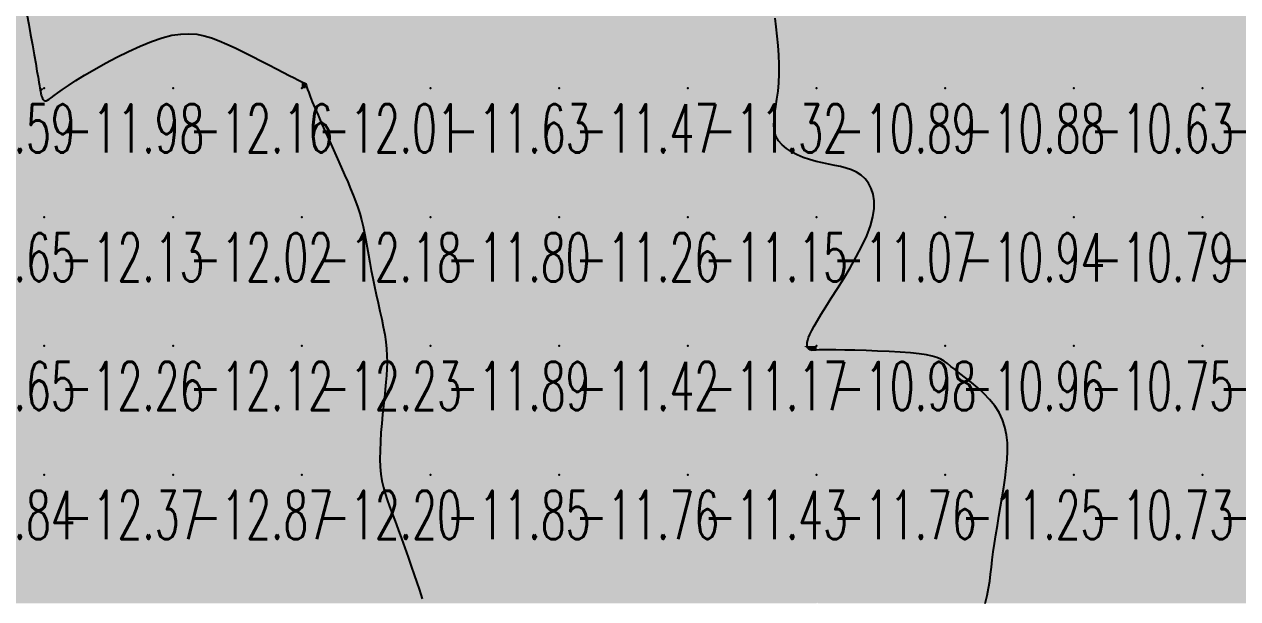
# Model space of a CAD drawing. Header units: millimetres. Extents: x 88261 to 90953, y 390274 to 392322.
# Drawn here: x 89648.7 to 89743, y 392017.6 to 392062.2 of the extents above; entities that cross this region are included whole.
import ezdxf
from ezdxf.enums import TextEntityAlignment as Align

# ---------------------------------------------------------------- set-up
doc = ezdxf.new("R2010")
doc.units = ezdxf.units.MM
doc.header["$LTSCALE"] = 25
for name, color, linetype in [('CN_03_00', 7, 'Continuous'), ('COTEAlt', 7, 'Continuous'), ('TN_COLORIAGE', 7, 'Continuous')]:
    doc.layers.add(name, color=color, linetype=linetype)
doc.styles.add('Simplex 1.0', font='Simplex.shx', dxfattribs={"width": 0.99, "height": 2.5})
doc.styles.get("Standard").update_dxf_attribs({"font": 'times.ttf'})

# ---------------------------------------------------------------- blocks, each defined once
blk = doc.blocks.new('COTE')
at = {"color": 0}
blk.add_point((0, 0), dxfattribs=at)
at = {"layer": 'COTEAlt'}
blk.add_attdef('ALT', text='', height=3.75, dxfattribs=at).set_placement((1.25, -1.25), align=Align.TOP_LEFT)

msp = doc.modelspace()

# ---------------------------------------------------------------- linework, layer by layer
at = {"layer": 'CN_03_00', "flags": 128}
for points, elevation in [([(89648.897, 392062.984), (89649.043, 392062.195), (89649.188, 392061.389), (89649.329, 392060.595), (89649.461, 392059.84), (89649.579, 392059.153), (89649.681, 392058.562), (89649.761, 392058.087), (89649.824, 392057.719), (89649.871, 392057.441), (89649.905, 392057.236), (89649.932, 392057.087), (89649.952, 392056.977), (89649.971, 392056.889), (89649.99, 392056.805), (89650.013, 392056.713), (89650.042, 392056.616), (89650.077, 392056.519), (89650.12, 392056.429), (89650.172, 392056.351), (89650.234, 392056.294), (89650.307, 392056.263), (89650.392, 392056.263), (89650.492, 392056.302), (89650.619, 392056.381), (89650.787, 392056.503), (89651.007, 392056.67), (89651.295, 392056.884), (89651.662, 392057.147), (89652.122, 392057.461), (89652.69, 392057.828), (89653.371, 392058.247), (89654.146, 392058.702), (89654.993, 392059.175), (89655.884, 392059.648), (89656.796, 392060.1), (89657.704, 392060.514), (89658.583, 392060.871), (89659.407, 392061.152), (89660.159, 392061.343), (89660.847, 392061.446), (89661.485, 392061.47), (89662.088, 392061.422), (89662.671, 392061.309), (89663.248, 392061.139), (89663.833, 392060.919), (89664.441, 392060.657), (89665.083, 392060.361), (89665.746, 392060.041), (89666.414, 392059.708), (89667.073, 392059.372), (89667.705, 392059.045), (89668.294, 392058.738), (89668.825, 392058.461), (89669.28, 392058.225), (89669.65, 392058.038), (89669.939, 392057.896), (89670.158, 392057.791), (89670.318, 392057.717), (89670.428, 392057.666), (89670.499, 392057.631), (89670.542, 392057.604), (89670.567, 392057.579), (89670.583, 392057.547), (89670.598, 392057.498), (89670.62, 392057.42), (89670.655, 392057.301), (89670.711, 392057.131), (89670.794, 392056.897), (89670.911, 392056.588), (89671.07, 392056.192), (89671.275, 392055.704), (89671.52, 392055.136), (89671.795, 392054.507), (89672.091, 392053.837), (89672.4, 392053.144), (89672.712, 392052.447), (89673.018, 392051.765), (89673.31, 392051.117), (89673.579, 392050.517), (89673.825, 392049.96), (89674.05, 392049.438), (89674.254, 392048.94), (89674.44, 392048.459), (89674.607, 392047.984), (89674.758, 392047.508), (89674.893, 392047.019), (89675.015, 392046.512), (89675.125, 392045.985), (89675.229, 392045.44), (89675.328, 392044.878), (89675.428, 392044.3), (89675.531, 392043.707), (89675.641, 392043.1), (89675.762, 392042.481), (89675.896, 392041.851), (89676.038, 392041.215), (89676.184, 392040.578), (89676.328, 392039.944), (89676.465, 392039.32), (89676.589, 392038.709), (89676.697, 392038.117), (89676.781, 392037.549), (89676.838, 392037.008), (89676.87, 392036.487), (89676.879, 392035.975), (89676.868, 392035.464), (89676.839, 392034.945), (89676.796, 392034.407), (89676.742, 392033.841), (89676.678, 392033.237), (89676.608, 392032.591), (89676.536, 392031.911), (89676.468, 392031.21), (89676.408, 392030.5), (89676.361, 392029.795), (89676.332, 392029.108), (89676.325, 392028.45), (89676.347, 392027.836), (89676.399, 392027.273), (89676.482, 392026.751), (89676.594, 392026.255), (89676.732, 392025.769), (89676.895, 392025.278), (89677.08, 392024.768), (89677.287, 392024.223), (89677.512, 392023.628), (89677.753, 392022.974), (89678.005, 392022.276), (89678.26, 392021.556), (89678.513, 392020.834), (89678.756, 392020.132), (89678.983, 392019.471), (89679.188, 392018.873), (89679.364, 392018.358), (89679.505, 392017.939), (89679.609, 392017.594)], -12), ([(89723.359, 392017.244), (89723.507, 392017.849), (89723.619, 392018.421), (89723.705, 392018.972), (89723.774, 392019.516), (89723.835, 392020.066), (89723.899, 392020.636), (89723.973, 392021.24), (89724.067, 392021.887), (89724.177, 392022.572), (89724.298, 392023.287), (89724.425, 392024.023), (89724.555, 392024.771), (89724.681, 392025.523), (89724.8, 392026.269), (89724.906, 392027.002), (89724.995, 392027.715), (89725.058, 392028.405), (89725.087, 392029.072), (89725.074, 392029.716), (89725.012, 392030.336), (89724.891, 392030.933), (89724.703, 392031.506), (89724.44, 392032.055), (89724.1, 392032.58), (89723.695, 392033.077), (89723.246, 392033.546), (89722.772, 392033.985), (89722.291, 392034.39), (89721.825, 392034.761), (89721.39, 392035.095), (89721.008, 392035.391), (89720.689, 392035.646), (89720.416, 392035.864), (89720.16, 392036.049), (89719.897, 392036.205), (89719.599, 392036.336), (89719.24, 392036.446), (89718.794, 392036.538), (89718.235, 392036.616), (89717.546, 392036.685), (89716.752, 392036.744), (89715.888, 392036.794), (89714.99, 392036.836), (89714.093, 392036.869), (89713.232, 392036.894), (89712.442, 392036.911), (89711.758, 392036.921), (89711.207, 392036.924), (89710.78, 392036.922), (89710.458, 392036.917), (89710.224, 392036.911), (89710.06, 392036.906), (89709.947, 392036.904), (89709.868, 392036.908), (89709.805, 392036.918), (89709.744, 392036.938), (89709.683, 392036.97), (89709.627, 392037.015), (89709.579, 392037.075), (89709.542, 392037.153), (89709.518, 392037.25), (89709.513, 392037.369), (89709.527, 392037.511), (89709.567, 392037.68), (89709.635, 392037.882), (89709.739, 392038.127), (89709.883, 392038.422), (89710.073, 392038.776), (89710.314, 392039.197), (89710.612, 392039.693), (89710.973, 392040.273), (89711.397, 392040.941), (89711.867, 392041.682), (89712.362, 392042.475), (89712.859, 392043.303), (89713.337, 392044.144), (89713.774, 392044.98), (89714.149, 392045.791), (89714.44, 392046.558), (89714.629, 392047.264), (89714.721, 392047.907), (89714.724, 392048.487), (89714.647, 392049.006), (89714.498, 392049.465), (89714.286, 392049.864), (89714.02, 392050.204), (89713.707, 392050.485), (89713.357, 392050.711), (89712.973, 392050.89), (89712.56, 392051.033), (89712.123, 392051.149), (89711.664, 392051.25), (89711.19, 392051.345), (89710.703, 392051.446), (89710.208, 392051.562), (89709.711, 392051.703), (89709.222, 392051.871), (89708.751, 392052.068), (89708.312, 392052.294), (89707.915, 392052.55), (89707.572, 392052.838), (89707.294, 392053.159), (89707.094, 392053.514), (89706.977, 392053.904), (89706.933, 392054.329), (89706.946, 392054.791), (89707.001, 392055.289), (89707.081, 392055.825), (89707.171, 392056.399), (89707.255, 392057.011), (89707.317, 392057.662), (89707.346, 392058.352), (89707.342, 392059.069), (89707.313, 392059.803), (89707.262, 392060.543), (89707.197, 392061.277), (89707.123, 392061.994), (89707.045, 392062.683)], -11)]:
    msp.add_lwpolyline(points, dxfattribs=dict(at, elevation=elevation))
at = {"layer": 'TN_COLORIAGE', "color": 201}
for points in [[(89649.913, 392057.239, -11.874), (89648.487, 392065.478, -11.874), (89650.249, 392057.239, -11.874), (89650.249, 392067.239, -11.874)], [(89651.41, 392057.239, -11.839), (89660.249, 392062.161, -11.839), (89650.249, 392057.239, -11.839), (89660.249, 392067.239, -11.839)], [(89650.249, 392067.239, -11.839), (89650.249, 392057.239, -11.839), (89660.249, 392067.239, -11.839)], [(89660.249, 392062.161, -11.744), (89664.038, 392061.028, -11.744), (89660.249, 392067.239, -11.744), (89670.249, 392067.239, -11.744)], [(89670.249, 392057.67, -11.744), (89664.038, 392061.028, -11.744), (89670.249, 392067.239, -11.744)], [(89670.249, 392057.67, -11.724), (89670.65, 392057.641, -11.724), (89670.249, 392067.239, -11.724), (89680.249, 392067.239, -11.724)], [(89670.65, 392057.641, -11.631), (89670.552, 392057.239, -11.631), (89680.249, 392067.239, -11.631), (89680.249, 392057.239, -11.631)], [(89680.249, 392067.239, -11), (89688.042, 392067.239, -11), (89680.249, 392057.239, -11), (89687.796, 392064.786, -11)], [(89690.249, 392057.239, -11.273), (89700.249, 392057.239, -11.273), (89700.249, 392067.239, -11.273)], [(89690.249, 392057.239, -11), (89690.249, 392064.19, -11), (89700.249, 392067.239, -11), (89694.535, 392067.239, -11)], [(89700.249, 392057.239, -11), (89706.887, 392063.878, -11), (89700.249, 392067.239, -11), (89706.552, 392067.239, -11)], [(89680.249, 392057.239, -11), (89687.796, 392064.786, -11), (89690.249, 392057.239, -11), (89690.249, 392064.19, -11)], [(89706.887, 392063.878, -11.316), (89707.717, 392057.239, -11.316), (89700.249, 392057.239, -11.316)], [(89649.913, 392057.239, -11.979), (89649.945, 392056.935, -11.979), (89650.249, 392057.239, -11.979)], [(89650.249, 392055.851, -11.979), (89649.945, 392056.935, -11.979), (89650.249, 392057.239, -11.979)], [(89650.249, 392055.851, -11.979), (89651.41, 392057.239, -11.979), (89650.249, 392057.239, -11.979)], [(89670.552, 392057.239, -11.631), (89673.565, 392050.556, -11.631), (89680.249, 392057.239, -11.631)], [(89675.046, 392047.239, -11.631), (89673.565, 392050.556, -11.631), (89680.249, 392047.239, -11.631), (89680.249, 392057.239, -11.631)], [(89680.249, 392057.239, -11.467), (89680.249, 392047.239, -11.467), (89690.249, 392057.239, -11.467)], [(89680.249, 392047.239, -11.467), (89690.249, 392047.239, -11.467), (89690.249, 392057.239, -11.467)], [(89690.249, 392047.239, -11.316), (89700.249, 392047.239, -11.316), (89700.249, 392057.239, -11.316)], [(89690.249, 392057.239, -11.316), (89690.249, 392047.239, -11.316), (89700.249, 392057.239, -11.316)], [(89700.249, 392057.239, -11), (89707.717, 392057.239, -11), (89700.249, 392047.239, -11), (89706.149, 392053.14, -11)], [(89700.249, 392047.239, -11), (89706.149, 392053.14, -11), (89710.249, 392047.239, -11), (89710.249, 392051.284, -11)], [(89714.106, 392051.097, -11.073), (89710.249, 392051.284, -11.073), (89710.249, 392047.239, -11.073)], [(89714.106, 392051.097, -11.073), (89715.571, 392047.239, -11.073), (89710.249, 392047.239, -11.073)], [(89675.046, 392047.239, -11.801), (89675.612, 392042.602, -11.801), (89680.249, 392047.239, -11.801)], [(89677.082, 392037.239, -11.801), (89675.612, 392042.602, -11.801), (89680.249, 392037.239, -11.801), (89680.249, 392047.239, -11.801)], [(89680.249, 392047.239, -11.261), (89680.249, 392037.239, -11.261), (89690.249, 392047.239, -11.261)], [(89680.249, 392037.239, -11.261), (89690.249, 392037.239, -11.261), (89690.249, 392047.239, -11.261)], [(89690.249, 392037.239, -11.154), (89700.249, 392037.239, -11.154), (89700.249, 392047.239, -11.154)], [(89690.249, 392047.239, -11.154), (89690.249, 392037.239, -11.154), (89700.249, 392047.239, -11.154)], [(89700.249, 392037.239, -11), (89709.272, 392037.239, -11), (89710.249, 392047.239, -11), (89710.249, 392039.291, -11)], [(89700.249, 392047.239, -11.073), (89700.249, 392037.239, -11.073), (89710.249, 392047.239, -11.073)], [(89715.571, 392047.239, -11.073), (89710.249, 392039.291, -11.073), (89710.249, 392047.239, -11.073)], [(89676.746, 392033.736, -11.854), (89676, 392027.239, -11.854), (89680.249, 392037.239, -11.854), (89680.249, 392027.239, -11.854)], [(89676.746, 392033.736, -11.893), (89677.082, 392037.239, -11.893), (89680.249, 392037.239, -11.893)], [(89680.249, 392037.239, -11.415), (89680.249, 392027.239, -11.415), (89690.249, 392037.239, -11.415)], [(89680.249, 392027.239, -11.415), (89690.249, 392027.239, -11.415), (89690.249, 392037.239, -11.415)], [(89690.249, 392027.239, -11.174), (89700.249, 392027.239, -11.174), (89700.249, 392037.239, -11.174)], [(89690.249, 392037.239, -11.174), (89690.249, 392027.239, -11.174), (89700.249, 392037.239, -11.174)], [(89700.249, 392027.239, -11), (89709.828, 392036.818, -11), (89700.249, 392037.239, -11), (89709.272, 392037.239, -11)], [(89710.249, 392027.239, -11), (89710.249, 392036.997, -11), (89700.249, 392027.239, -11), (89709.828, 392036.818, -11)], [(89719.728, 392036.718, -11.758), (89710.249, 392036.997, -11.758), (89710.249, 392027.239, -11.758)], [(89710.249, 392027.239, -11), (89719.728, 392036.718, -11), (89720.249, 392027.239, -11), (89720.249, 392035.827, -11)], [(89725.326, 392032.316, -11.253), (89720.249, 392035.827, -11.253), (89720.249, 392027.239, -11.253)], [(89725.09, 392027.239, -11.253), (89725.326, 392032.316, -11.253), (89720.249, 392027.239, -11.253)], [(89676, 392027.239, -11.854), (89677.332, 392024.322, -11.854), (89680.249, 392027.239, -11.854)], [(89679.743, 392017.239, -11.854), (89677.332, 392024.322, -11.854), (89680.249, 392017.239, -11.854), (89680.249, 392027.239, -11.854)], [(89680.249, 392017.239, -11.764), (89690.249, 392017.239, -11.764), (89690.249, 392027.239, -11.764)], [(89680.249, 392027.239, -11.764), (89680.249, 392017.239, -11.764), (89690.249, 392027.239, -11.764)], [(89690.249, 392027.239, -11.428), (89690.249, 392017.239, -11.428), (89700.249, 392027.239, -11.428)], [(89690.249, 392017.239, -11.428), (89700.249, 392017.239, -11.428), (89700.249, 392027.239, -11.428)], [(89700.249, 392017.239, -11), (89710.232, 392017.239, -11), (89710.249, 392027.239, -11), (89710.249, 392017.259, -11)], [(89700.249, 392027.239, -11.758), (89700.249, 392017.239, -11.758), (89710.249, 392027.239, -11.758)], [(89710.249, 392027.239, -11), (89710.249, 392017.259, -11), (89720.249, 392027.239, -11), (89710.307, 392017.297, -11)], [(89720.249, 392027.239, -11), (89710.307, 392017.297, -11), (89720.249, 392017.239, -11), (89710.349, 392017.239, -11)], [(89720.249, 392027.239, -11), (89725.09, 392027.239, -11), (89720.249, 392017.239, -11), (89723.75, 392020.741, -11)], [(89723.75, 392020.741, -11.146), (89723.75, 392017.239, -11.146), (89720.249, 392017.239, -11.146)]]:
    msp.add_solid(points, dxfattribs=at)
at = {"layer": 'TN_COLORIAGE', "color": 191}
for points in [[(89707.717, 392057.239, -10.84), (89706.887, 392063.878, -10.84), (89710.249, 392057.239, -10.84), (89710.249, 392067.239, -10.84)], [(89710.249, 392067.239, -10.864), (89710.249, 392057.239, -10.864), (89720.249, 392067.239, -10.864)], [(89710.249, 392057.239, -10.864), (89720.249, 392057.239, -10.864), (89720.249, 392067.239, -10.864)], [(89720.249, 392067.239, -10.444), (89720.249, 392057.239, -10.444), (89730.249, 392067.239, -10.444)], [(89720.249, 392057.239, -10.444), (89730.249, 392057.239, -10.444), (89730.249, 392067.239, -10.444)], [(89730.249, 392057.239, -10.316), (89740.249, 392057.239, -10.316), (89740.249, 392067.239, -10.316)], [(89730.249, 392067.239, -10.316), (89730.249, 392057.239, -10.316), (89740.249, 392067.239, -10.316)], [(89740.249, 392057.239, -10.375), (89750.249, 392057.239, -10.375), (89750.249, 392067.239, -10.375)], [(89740.249, 392067.239, -10.375), (89740.249, 392057.239, -10.375), (89750.249, 392067.239, -10.375)], [(89706.149, 392053.14, -10.893), (89707.717, 392057.239, -10.893), (89710.249, 392057.239, -10.893)], [(89710.249, 392051.284, -10.893), (89706.149, 392053.14, -10.893), (89710.249, 392057.239, -10.893)], [(89710.249, 392051.284, -10.884), (89714.106, 392051.097, -10.884), (89710.249, 392057.239, -10.884), (89720.249, 392057.239, -10.884)], [(89715.571, 392047.239, -10.884), (89714.106, 392051.097, -10.884), (89720.249, 392047.239, -10.884), (89720.249, 392057.239, -10.884)], [(89720.249, 392057.239, -10.632), (89720.249, 392047.239, -10.632), (89730.249, 392057.239, -10.632)], [(89720.249, 392047.239, -10.632), (89730.249, 392047.239, -10.632), (89730.249, 392057.239, -10.632)], [(89730.249, 392057.239, -10.245), (89730.249, 392047.239, -10.245), (89740.249, 392057.239, -10.245)], [(89730.249, 392047.239, -10.245), (89740.249, 392047.239, -10.245), (89740.249, 392057.239, -10.245)], [(89740.249, 392047.239, -10), (89748.7, 392047.239, -10), (89750.249, 392057.239, -10), (89750.249, 392050.581, -10)], [(89740.249, 392057.239, -10.106), (89740.249, 392047.239, -10.106), (89750.249, 392057.239, -10.106)], [(89710.249, 392037.239, -10.936), (89720.249, 392037.239, -10.936), (89720.249, 392047.239, -10.936)], [(89710.249, 392039.291, -10.936), (89715.571, 392047.239, -10.936), (89710.249, 392037.239, -10.936), (89720.249, 392047.239, -10.936)], [(89720.249, 392047.239, -10.788), (89720.249, 392037.239, -10.788), (89730.249, 392047.239, -10.788)], [(89720.249, 392037.239, -10.788), (89730.249, 392037.239, -10.788), (89730.249, 392047.239, -10.788)], [(89730.249, 392037.239, -10.29), (89740.249, 392037.239, -10.29), (89740.249, 392047.239, -10.29)], [(89730.249, 392047.239, -10.29), (89730.249, 392037.239, -10.29), (89740.249, 392047.239, -10.29)], [(89740.249, 392037.239, -10), (89749.45, 392046.441, -10), (89740.249, 392047.239, -10), (89748.7, 392047.239, -10)], [(89740.249, 392037.239, -10), (89749.45, 392046.441, -10), (89750.249, 392037.239, -10), (89750.249, 392046.386, -10)], [(89710.249, 392039.291, -10.981), (89709.272, 392037.239, -10.981), (89710.249, 392037.239, -10.981)], [(89709.272, 392037.239, -10.981), (89709.828, 392036.818, -10.981), (89710.249, 392037.239, -10.981)], [(89709.828, 392036.818, -10.981), (89710.249, 392036.997, -10.981), (89710.249, 392037.239, -10.981)], [(89710.249, 392036.997, -10.958), (89719.728, 392036.718, -10.958), (89710.249, 392037.239, -10.958), (89720.249, 392037.239, -10.958)], [(89720.249, 392035.827, -10.958), (89719.728, 392036.718, -10.958), (89720.249, 392037.239, -10.958)], [(89720.249, 392035.827, -10.754), (89725.326, 392032.316, -10.754), (89720.249, 392037.239, -10.754), (89730.249, 392037.239, -10.754)], [(89725.326, 392032.316, -10.73), (89725.09, 392027.239, -10.73), (89730.249, 392037.239, -10.73), (89730.249, 392027.239, -10.73)], [(89730.249, 392037.239, -10.613), (89730.249, 392027.239, -10.613), (89740.249, 392037.239, -10.613)], [(89730.249, 392027.239, -10.613), (89740.249, 392027.239, -10.613), (89740.249, 392037.239, -10.613)], [(89740.249, 392027.239, -10.57), (89750.249, 392027.239, -10.57), (89750.249, 392037.239, -10.57)], [(89740.249, 392037.239, -10.57), (89740.249, 392027.239, -10.57), (89750.249, 392037.239, -10.57)], [(89723.75, 392017.239, -10.73), (89723.75, 392020.741, -10.73), (89730.249, 392017.239, -10.73), (89730.249, 392027.239, -10.73)], [(89723.75, 392020.741, -10.73), (89725.09, 392027.239, -10.73), (89730.249, 392027.239, -10.73)], [(89730.249, 392017.239, -10.933), (89740.249, 392017.239, -10.933), (89740.249, 392027.239, -10.933)], [(89730.249, 392027.239, -10.933), (89730.249, 392017.239, -10.933), (89740.249, 392027.239, -10.933)], [(89740.249, 392027.239, -10.436), (89740.249, 392017.239, -10.436), (89750.249, 392027.239, -10.436)], [(89740.249, 392017.239, -10.436), (89750.249, 392017.239, -10.436), (89750.249, 392027.239, -10.436)]]:
    msp.add_solid(points, dxfattribs=at)
at = {"layer": 'TN_COLORIAGE', "color": 211}
for points in [[(89648.487, 392065.478, -12.591), (89649.913, 392057.239, -12.591), (89640.249, 392057.239, -12.591)], [(89660.249, 392062.161, -12.156), (89651.41, 392057.239, -12.156), (89660.249, 392057.239, -12.156)], [(89664.038, 392061.028, -12.156), (89660.249, 392062.161, -12.156), (89660.249, 392057.239, -12.156)], [(89660.249, 392057.239, -12), (89664.038, 392061.028, -12), (89670.249, 392057.239, -12), (89670.249, 392057.67, -12)], [(89670.65, 392057.641, -12.012), (89670.249, 392057.67, -12.012), (89670.249, 392057.239, -12.012)], [(89670.552, 392057.239, -12.012), (89670.65, 392057.641, -12.012), (89670.249, 392057.239, -12.012)], [(89640.249, 392047.239, -12), (89649.945, 392056.935, -12), (89640.249, 392057.239, -12), (89649.913, 392057.239, -12)], [(89640.249, 392047.239, -12), (89649.945, 392056.935, -12), (89650.249, 392047.239, -12), (89650.249, 392055.851, -12)], [(89650.249, 392047.239, -12.156), (89660.249, 392047.239, -12.156), (89660.249, 392057.239, -12.156)], [(89660.249, 392057.239, -12), (89651.41, 392057.239, -12), (89650.249, 392047.239, -12), (89650.249, 392055.851, -12)], [(89660.249, 392057.239, -12.012), (89660.249, 392047.239, -12.012), (89670.249, 392057.239, -12.012)], [(89660.249, 392047.239, -12.012), (89670.249, 392047.239, -12.012), (89670.249, 392057.239, -12.012)], [(89670.249, 392047.239, -12), (89673.565, 392050.556, -12), (89670.249, 392057.239, -12), (89670.552, 392057.239, -12)], [(89673.565, 392050.556, -12.183), (89675.046, 392047.239, -12.183), (89670.249, 392047.239, -12.183)], [(89640.249, 392037.239, -12.127), (89650.249, 392037.239, -12.127), (89650.249, 392047.239, -12.127)], [(89640.249, 392047.239, -12.127), (89640.249, 392037.239, -12.127), (89650.249, 392047.239, -12.127)], [(89650.249, 392047.239, -12.016), (89650.249, 392037.239, -12.016), (89660.249, 392047.239, -12.016)], [(89650.249, 392037.239, -12.016), (89660.249, 392037.239, -12.016), (89660.249, 392047.239, -12.016)], [(89660.249, 392047.239, -12.183), (89660.249, 392037.239, -12.183), (89670.249, 392047.239, -12.183)], [(89660.249, 392037.239, -12.183), (89670.249, 392037.239, -12.183), (89670.249, 392047.239, -12.183)], [(89670.249, 392037.239, -12), (89675.612, 392042.602, -12), (89670.249, 392047.239, -12), (89675.046, 392047.239, -12)], [(89675.612, 392042.602, -12.23), (89677.082, 392037.239, -12.23), (89670.249, 392037.239, -12.23)], [(89640.249, 392027.239, -12.257), (89650.249, 392027.239, -12.257), (89650.249, 392037.239, -12.257)], [(89640.249, 392037.239, -12.257), (89640.249, 392027.239, -12.257), (89650.249, 392037.239, -12.257)], [(89650.249, 392027.239, -12.121), (89660.249, 392027.239, -12.121), (89660.249, 392037.239, -12.121)], [(89650.249, 392037.239, -12.121), (89650.249, 392027.239, -12.121), (89660.249, 392037.239, -12.121)], [(89660.249, 392027.239, -12.23), (89670.249, 392027.239, -12.23), (89670.249, 392037.239, -12.23)], [(89660.249, 392037.239, -12.23), (89660.249, 392027.239, -12.23), (89670.249, 392037.239, -12.23)], [(89670.249, 392037.239, -12), (89677.082, 392037.239, -12), (89670.249, 392027.239, -12), (89676.746, 392033.736, -12)], [(89676, 392027.239, -12.198), (89676.746, 392033.736, -12.198), (89670.249, 392027.239, -12.198)], [(89640.249, 392019.531, -12.366), (89640.934, 392017.924, -12.366), (89640.249, 392027.239, -12.366), (89650.249, 392027.239, -12.366)], [(89641.945, 392017.239, -12.366), (89640.934, 392017.924, -12.366), (89650.249, 392017.239, -12.366), (89650.249, 392027.239, -12.366)], [(89650.249, 392027.239, -12.869), (89650.249, 392017.239, -12.869), (89660.249, 392027.239, -12.869)], [(89650.249, 392017.239, -12.869), (89660.249, 392017.239, -12.869), (89660.249, 392027.239, -12.869)], [(89660.249, 392027.239, -12.198), (89660.249, 392017.239, -12.198), (89670.249, 392027.239, -12.198)], [(89660.249, 392017.239, -12.198), (89670.249, 392017.239, -12.198), (89670.249, 392027.239, -12.198)], [(89670.249, 392017.239, -12), (89677.332, 392024.322, -12), (89670.249, 392027.239, -12), (89676, 392027.239, -12)], [(89677.332, 392024.322, -12.355), (89679.743, 392017.239, -12.355), (89670.249, 392017.239, -12.355)]]:
    msp.add_solid(points, dxfattribs=at)

# ---------------------------------------------------------------- block references
at = {"layer": 'COTEAlt'}
ref = msp.add_blockref('COTE', (89640.249, 392057.239), dxfattribs=at)
ref.add_attrib('ALT', '-12.59', dxfattribs={"height": 3.75, "style": 'Simplex 1.0', "width": 0.6}).set_placement((89641.499, 392055.989), align=Align.TOP_LEFT)
ref = msp.add_blockref('COTE', (89650.249, 392057.239), dxfattribs=at)
ref.add_attrib('ALT', '-11.98', dxfattribs={"height": 3.75, "style": 'Simplex 1.0', "width": 0.6}).set_placement((89651.499, 392055.989), align=Align.TOP_LEFT)
ref = msp.add_blockref('COTE', (89660.249, 392057.239), dxfattribs=at)
ref.add_attrib('ALT', '-12.16', dxfattribs={"height": 3.75, "style": 'Simplex 1.0', "width": 0.6}).set_placement((89661.499, 392055.989), align=Align.TOP_LEFT)
ref = msp.add_blockref('COTE', (89670.249, 392057.239), dxfattribs=at)
ref.add_attrib('ALT', '-12.01', dxfattribs={"height": 3.75, "style": 'Simplex 1.0', "width": 0.6}).set_placement((89671.499, 392055.989), align=Align.TOP_LEFT)
ref = msp.add_blockref('COTE', (89680.249, 392057.239), dxfattribs=at)
ref.add_attrib('ALT', '-11.63', dxfattribs={"height": 3.75, "style": 'Simplex 1.0', "width": 0.6}).set_placement((89681.499, 392055.989), align=Align.TOP_LEFT)
ref = msp.add_blockref('COTE', (89690.249, 392057.239), dxfattribs=at)
ref.add_attrib('ALT', '-11.47', dxfattribs={"height": 3.75, "style": 'Simplex 1.0', "width": 0.6}).set_placement((89691.499, 392055.989), align=Align.TOP_LEFT)
ref = msp.add_blockref('COTE', (89700.249, 392057.239), dxfattribs=at)
ref.add_attrib('ALT', '-11.32', dxfattribs={"height": 3.75, "style": 'Simplex 1.0', "width": 0.6}).set_placement((89701.499, 392055.989), align=Align.TOP_LEFT)
ref = msp.add_blockref('COTE', (89710.249, 392057.239), dxfattribs=at)
ref.add_attrib('ALT', '-10.89', dxfattribs={"height": 3.75, "style": 'Simplex 1.0', "width": 0.6}).set_placement((89711.499, 392055.989), align=Align.TOP_LEFT)
ref = msp.add_blockref('COTE', (89720.249, 392057.239), dxfattribs=at)
ref.add_attrib('ALT', '-10.88', dxfattribs={"height": 3.75, "style": 'Simplex 1.0', "width": 0.6}).set_placement((89721.499, 392055.989), align=Align.TOP_LEFT)
ref = msp.add_blockref('COTE', (89730.249, 392057.239), dxfattribs=at)
ref.add_attrib('ALT', '-10.63', dxfattribs={"height": 3.75, "style": 'Simplex 1.0', "width": 0.6}).set_placement((89731.499, 392055.989), align=Align.TOP_LEFT)
ref = msp.add_blockref('COTE', (89740.249, 392057.239), dxfattribs=at)
ref.add_attrib('ALT', '-10.25', dxfattribs={"height": 3.75, "style": 'Simplex 1.0', "width": 0.6}).set_placement((89741.499, 392055.989), align=Align.TOP_LEFT)
ref = msp.add_blockref('COTE', (89640.249, 392047.239), dxfattribs=at)
ref.add_attrib('ALT', '-12.65', dxfattribs={"height": 3.75, "style": 'Simplex 1.0', "width": 0.6}).set_placement((89641.499, 392045.989), align=Align.TOP_LEFT)
ref = msp.add_blockref('COTE', (89650.249, 392047.239), dxfattribs=at)
ref.add_attrib('ALT', '-12.13', dxfattribs={"height": 3.75, "style": 'Simplex 1.0', "width": 0.6}).set_placement((89651.499, 392045.989), align=Align.TOP_LEFT)
ref = msp.add_blockref('COTE', (89660.249, 392047.239), dxfattribs=at)
ref.add_attrib('ALT', '-12.02', dxfattribs={"height": 3.75, "style": 'Simplex 1.0', "width": 0.6}).set_placement((89661.499, 392045.989), align=Align.TOP_LEFT)
ref = msp.add_blockref('COTE', (89670.249, 392047.239), dxfattribs=at)
ref.add_attrib('ALT', '-12.18', dxfattribs={"height": 3.75, "style": 'Simplex 1.0', "width": 0.6}).set_placement((89671.499, 392045.989), align=Align.TOP_LEFT)
ref = msp.add_blockref('COTE', (89680.249, 392047.239), dxfattribs=at)
ref.add_attrib('ALT', '-11.80', dxfattribs={"height": 3.75, "style": 'Simplex 1.0', "width": 0.6}).set_placement((89681.499, 392045.989), align=Align.TOP_LEFT)
ref = msp.add_blockref('COTE', (89690.249, 392047.239), dxfattribs=at)
ref.add_attrib('ALT', '-11.26', dxfattribs={"height": 3.75, "style": 'Simplex 1.0', "width": 0.6}).set_placement((89691.499, 392045.989), align=Align.TOP_LEFT)
ref = msp.add_blockref('COTE', (89700.249, 392047.239), dxfattribs=at)
ref.add_attrib('ALT', '-11.15', dxfattribs={"height": 3.75, "style": 'Simplex 1.0', "width": 0.6}).set_placement((89701.499, 392045.989), align=Align.TOP_LEFT)
ref = msp.add_blockref('COTE', (89710.249, 392047.239), dxfattribs=at)
ref.add_attrib('ALT', '-11.07', dxfattribs={"height": 3.75, "style": 'Simplex 1.0', "width": 0.6}).set_placement((89711.499, 392045.989), align=Align.TOP_LEFT)
ref = msp.add_blockref('COTE', (89720.249, 392047.239), dxfattribs=at)
ref.add_attrib('ALT', '-10.94', dxfattribs={"height": 3.75, "style": 'Simplex 1.0', "width": 0.6}).set_placement((89721.499, 392045.989), align=Align.TOP_LEFT)
ref = msp.add_blockref('COTE', (89730.249, 392047.239), dxfattribs=at)
ref.add_attrib('ALT', '-10.79', dxfattribs={"height": 3.75, "style": 'Simplex 1.0', "width": 0.6}).set_placement((89731.499, 392045.989), align=Align.TOP_LEFT)
ref = msp.add_blockref('COTE', (89740.249, 392047.239), dxfattribs=at)
ref.add_attrib('ALT', '-10.29', dxfattribs={"height": 3.75, "style": 'Simplex 1.0', "width": 0.6}).set_placement((89741.499, 392045.989), align=Align.TOP_LEFT)
ref = msp.add_blockref('COTE', (89640.249, 392037.239), dxfattribs=at)
ref.add_attrib('ALT', '-12.65', dxfattribs={"height": 3.75, "style": 'Simplex 1.0', "width": 0.6}).set_placement((89641.499, 392035.989), align=Align.TOP_LEFT)
ref = msp.add_blockref('COTE', (89650.249, 392037.239), dxfattribs=at)
ref.add_attrib('ALT', '-12.26', dxfattribs={"height": 3.75, "style": 'Simplex 1.0', "width": 0.6}).set_placement((89651.499, 392035.989), align=Align.TOP_LEFT)
ref = msp.add_blockref('COTE', (89660.249, 392037.239), dxfattribs=at)
ref.add_attrib('ALT', '-12.12', dxfattribs={"height": 3.75, "style": 'Simplex 1.0', "width": 0.6}).set_placement((89661.499, 392035.989), align=Align.TOP_LEFT)
ref = msp.add_blockref('COTE', (89670.249, 392037.239), dxfattribs=at)
ref.add_attrib('ALT', '-12.23', dxfattribs={"height": 3.75, "style": 'Simplex 1.0', "width": 0.6}).set_placement((89671.499, 392035.989), align=Align.TOP_LEFT)
ref = msp.add_blockref('COTE', (89680.249, 392037.239), dxfattribs=at)
ref.add_attrib('ALT', '-11.89', dxfattribs={"height": 3.75, "style": 'Simplex 1.0', "width": 0.6}).set_placement((89681.499, 392035.989), align=Align.TOP_LEFT)
ref = msp.add_blockref('COTE', (89690.249, 392037.239), dxfattribs=at)
ref.add_attrib('ALT', '-11.42', dxfattribs={"height": 3.75, "style": 'Simplex 1.0', "width": 0.6}).set_placement((89691.499, 392035.989), align=Align.TOP_LEFT)
ref = msp.add_blockref('COTE', (89700.249, 392037.239), dxfattribs=at)
ref.add_attrib('ALT', '-11.17', dxfattribs={"height": 3.75, "style": 'Simplex 1.0', "width": 0.6}).set_placement((89701.499, 392035.989), align=Align.TOP_LEFT)
ref = msp.add_blockref('COTE', (89710.249, 392037.239), dxfattribs=at)
ref.add_attrib('ALT', '-10.98', dxfattribs={"height": 3.75, "style": 'Simplex 1.0', "width": 0.6}).set_placement((89711.499, 392035.989), align=Align.TOP_LEFT)
ref = msp.add_blockref('COTE', (89720.249, 392037.239), dxfattribs=at)
ref.add_attrib('ALT', '-10.96', dxfattribs={"height": 3.75, "style": 'Simplex 1.0', "width": 0.6}).set_placement((89721.499, 392035.989), align=Align.TOP_LEFT)
ref = msp.add_blockref('COTE', (89730.249, 392037.239), dxfattribs=at)
ref.add_attrib('ALT', '-10.75', dxfattribs={"height": 3.75, "style": 'Simplex 1.0', "width": 0.6}).set_placement((89731.499, 392035.989), align=Align.TOP_LEFT)
ref = msp.add_blockref('COTE', (89740.249, 392037.239), dxfattribs=at)
ref.add_attrib('ALT', '-10.61', dxfattribs={"height": 3.75, "style": 'Simplex 1.0', "width": 0.6}).set_placement((89741.499, 392035.989), align=Align.TOP_LEFT)
ref = msp.add_blockref('COTE', (89640.249, 392027.239), dxfattribs=at)
ref.add_attrib('ALT', '-12.84', dxfattribs={"height": 3.75, "style": 'Simplex 1.0', "width": 0.6}).set_placement((89641.499, 392025.989), align=Align.TOP_LEFT)
ref = msp.add_blockref('COTE', (89650.249, 392027.239), dxfattribs=at)
ref.add_attrib('ALT', '-12.37', dxfattribs={"height": 3.75, "style": 'Simplex 1.0', "width": 0.6}).set_placement((89651.499, 392025.989), align=Align.TOP_LEFT)
ref = msp.add_blockref('COTE', (89660.249, 392027.239), dxfattribs=at)
ref.add_attrib('ALT', '-12.87', dxfattribs={"height": 3.75, "style": 'Simplex 1.0', "width": 0.6}).set_placement((89661.499, 392025.989), align=Align.TOP_LEFT)
ref = msp.add_blockref('COTE', (89670.249, 392027.239), dxfattribs=at)
ref.add_attrib('ALT', '-12.20', dxfattribs={"height": 3.75, "style": 'Simplex 1.0', "width": 0.6}).set_placement((89671.499, 392025.989), align=Align.TOP_LEFT)
ref = msp.add_blockref('COTE', (89680.249, 392027.239), dxfattribs=at)
ref.add_attrib('ALT', '-11.85', dxfattribs={"height": 3.75, "style": 'Simplex 1.0', "width": 0.6}).set_placement((89681.499, 392025.989), align=Align.TOP_LEFT)
ref = msp.add_blockref('COTE', (89690.249, 392027.239), dxfattribs=at)
ref.add_attrib('ALT', '-11.76', dxfattribs={"height": 3.75, "style": 'Simplex 1.0', "width": 0.6}).set_placement((89691.499, 392025.989), align=Align.TOP_LEFT)
ref = msp.add_blockref('COTE', (89700.249, 392027.239), dxfattribs=at)
ref.add_attrib('ALT', '-11.43', dxfattribs={"height": 3.75, "style": 'Simplex 1.0', "width": 0.6}).set_placement((89701.499, 392025.989), align=Align.TOP_LEFT)
ref = msp.add_blockref('COTE', (89710.249, 392027.239), dxfattribs=at)
ref.add_attrib('ALT', '-11.76', dxfattribs={"height": 3.75, "style": 'Simplex 1.0', "width": 0.6}).set_placement((89711.499, 392025.989), align=Align.TOP_LEFT)
ref = msp.add_blockref('COTE', (89720.249, 392027.239), dxfattribs=at)
ref.add_attrib('ALT', '-11.25', dxfattribs={"height": 3.75, "style": 'Simplex 1.0', "width": 0.6}).set_placement((89721.499, 392025.989), align=Align.TOP_LEFT)
ref = msp.add_blockref('COTE', (89730.249, 392027.239), dxfattribs=at)
ref.add_attrib('ALT', '-10.73', dxfattribs={"height": 3.75, "style": 'Simplex 1.0', "width": 0.6}).set_placement((89731.499, 392025.989), align=Align.TOP_LEFT)
ref = msp.add_blockref('COTE', (89740.249, 392027.239), dxfattribs=at)
ref.add_attrib('ALT', '-10.93', dxfattribs={"height": 3.75, "style": 'Simplex 1.0', "width": 0.6}).set_placement((89741.499, 392025.989), align=Align.TOP_LEFT)

doc.saveas('drawing.dxf')
